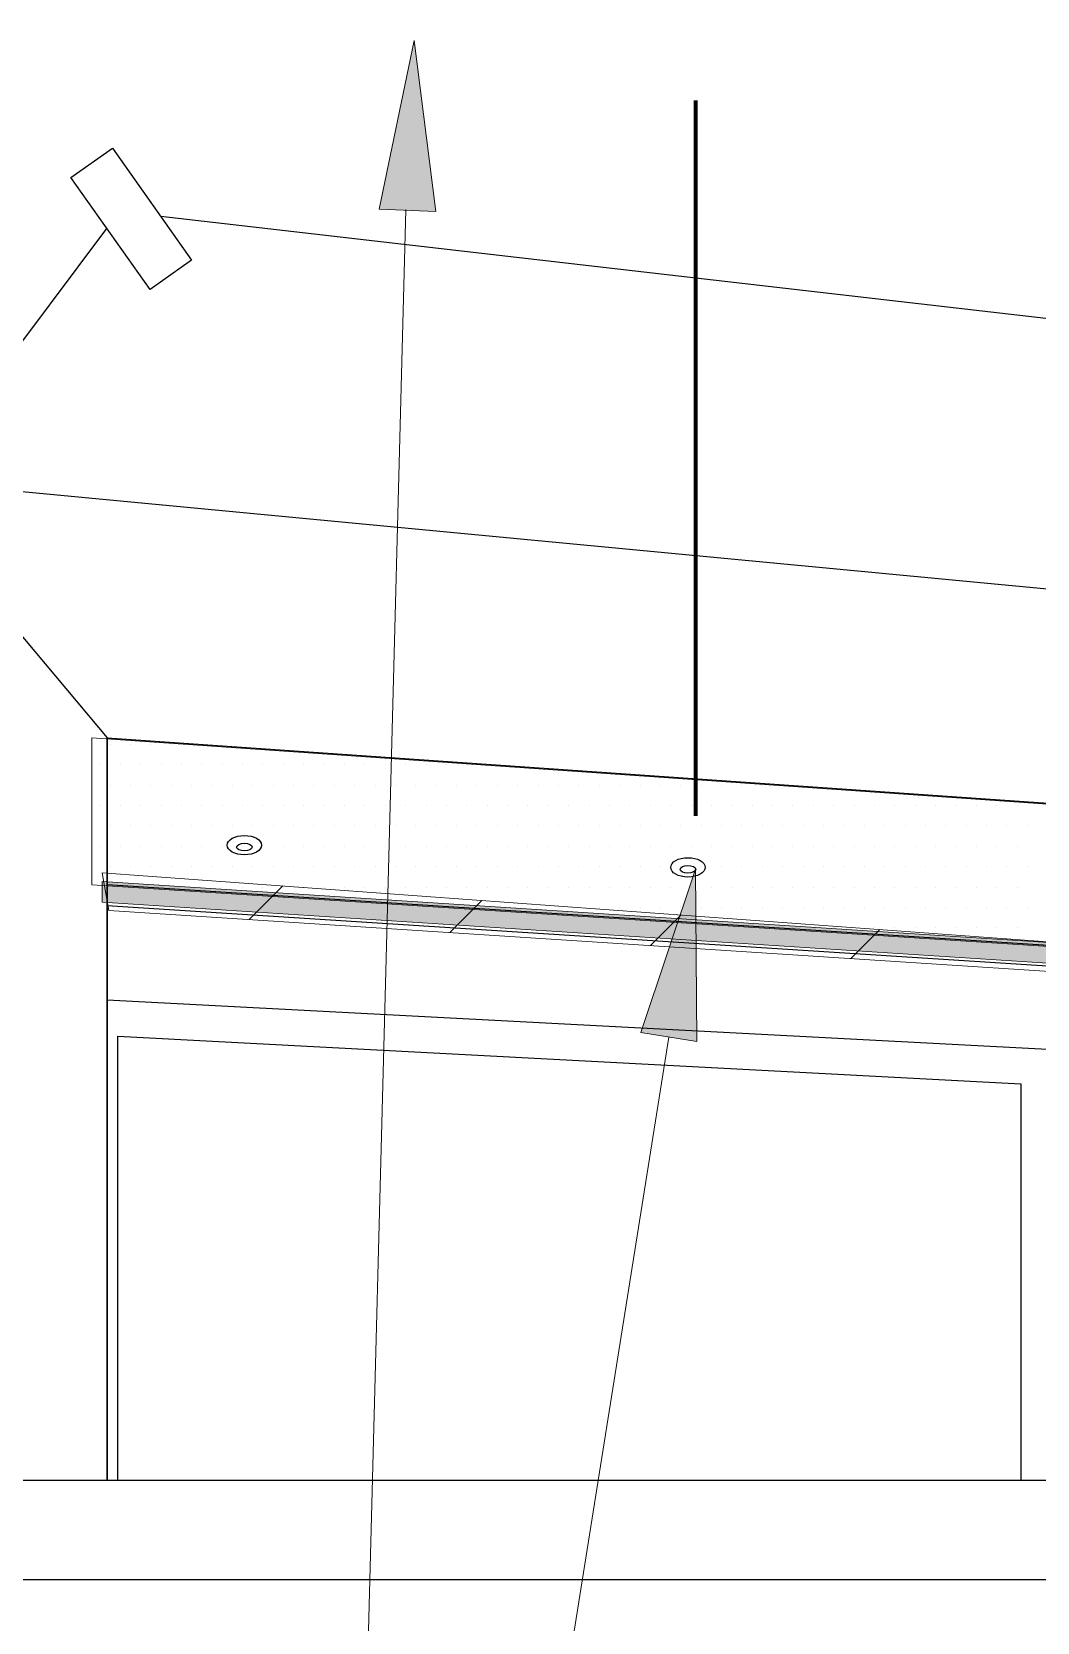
# Model space of a CAD drawing. Extents: x -1328 to 5679, y -4611 to 1603.
# Drawn here: x 4237.3 to 4303.8, y -2441.7 to -2336.4 of the extents above; entities that cross this region are included whole.
import ezdxf

# ---------------------------------------------------------------- set-up
doc = ezdxf.new("R2010")
doc.units = 0
doc.header["$MEASUREMENT"] = 0
for name, color, linetype, lineweight in [('.ATI-HATCH', 7, 'Continuous', 0), ('G-ANNO-TTLB', 7, 'Continuous', 0), ('Layer 12', 7, 'Continuous', 0), ('TYVEK', 7, 'Continuous', 0)]:
    doc.layers.add(name, color=color, linetype=linetype, lineweight=lineweight)

# ---------------------------------------------------------------- blocks, each defined once
blk = doc.blocks.new('Block_230')
at = {"layer": 'TYVEK', "true_color": 0x000000, "transparency": 33554687}
h = blk.add_hatch(color=18, dxfattribs=at)
h.dxf.hatch_style = 2
h.paths.add_polyline_path([(4277.6, -2402.63), (4281.22, -2391.82), (4281.3, -2403.22)])
at = {"layer": 'TYVEK', "color": 18, "lineweight": 0, "true_color": 0x000000}
blk.add_line((4279.45, -2402.93), (4257.88, -2538.14), dxfattribs=at)
at = {"layer": 'TYVEK'}
blk.add_lwpolyline([(4277.6, -2402.63), (4281.22, -2391.82), (4281.3, -2403.22), (4281.3, -2403.22)], close=True, dxfattribs=at)
blk = doc.blocks.new('Block_231')
at = {"layer": 'TYVEK', "true_color": 0x000000, "transparency": 33554687}
h = blk.add_hatch(color=18, dxfattribs=at)
h.dxf.hatch_style = 2
h.paths.add_polyline_path([(4260.27, -2348.11), (4262.58, -2336.94), (4264.01, -2348.26)])
at = {"layer": 'TYVEK', "color": 18, "lineweight": 0, "true_color": 0x000000}
blk.add_line((4262.02, -2348.13), (4257.66, -2514.97), dxfattribs=at)
at = {"layer": 'TYVEK'}
blk.add_lwpolyline([(4260.27, -2348.11), (4262.58, -2336.94), (4264.01, -2348.26), (4264.01, -2348.26)], close=True, dxfattribs=at)
blk = doc.blocks.new('Block_296')
at = {"layer": '.ATI-HATCH'}
blk.add_open_spline([(4328.69, -2389.18), (4328.69, -2389.18), (4241.24, -2383.11), (4241.24, -2383.11), (4241.24, -2383.11), (4241.24, -2392.85), (4241.24, -2392.85), (4241.24, -2392.85), (4309.75, -2397.27), (4309.75, -2397.27), (4309.75, -2397.27), (4314.01, -2395.45), (4314.01, -2395.45), (4314.01, -2395.45), (4328.69, -2389.18), (4328.69, -2389.18)], degree=3, knots=[0, 0, 0, 0, 1, 1, 1, 2, 2, 2, 3, 3, 3, 4, 4, 4, 5, 5, 5, 5], dxfattribs=at)
at = {"layer": '.ATI-HATCH', "color": 8, "lineweight": 0, "true_color": 0x808080}
for points in [[(4242.44, -2383.55), (4242.44, -2383.55), (4242.44, -2383.55), (4242.44, -2383.55)], [(4243.79, -2383.55), (4243.79, -2383.55), (4243.79, -2383.55), (4243.79, -2383.55)], [(4245.14, -2383.55), (4245.14, -2383.55), (4245.14, -2383.55), (4245.14, -2383.55)], [(4246.49, -2383.55), (4246.49, -2383.55), (4246.49, -2383.55), (4246.49, -2383.55)], [(4241.77, -2384.9), (4241.77, -2384.9), (4241.77, -2384.9), (4241.77, -2384.9)], [(4243.12, -2384.9), (4243.12, -2384.9), (4243.12, -2384.9), (4243.12, -2384.9)], [(4244.47, -2384.9), (4244.47, -2384.9), (4244.47, -2384.9), (4244.47, -2384.9)], [(4245.82, -2384.9), (4245.82, -2384.9), (4245.82, -2384.9), (4245.82, -2384.9)], [(4247.17, -2384.9), (4247.17, -2384.9), (4247.17, -2384.9), (4247.17, -2384.9)], [(4248.52, -2384.9), (4248.52, -2384.9), (4248.52, -2384.9), (4248.52, -2384.9)], [(4249.87, -2384.9), (4249.87, -2384.9), (4249.87, -2384.9), (4249.87, -2384.9)], [(4251.22, -2384.9), (4251.22, -2384.9), (4251.22, -2384.9), (4251.22, -2384.9)], [(4252.57, -2384.9), (4252.57, -2384.9), (4252.57, -2384.9), (4252.57, -2384.9)], [(4253.92, -2384.9), (4253.92, -2384.9), (4253.92, -2384.9), (4253.92, -2384.9)], [(4255.27, -2384.9), (4255.27, -2384.9), (4255.27, -2384.9), (4255.27, -2384.9)], [(4256.62, -2384.9), (4256.62, -2384.9), (4256.62, -2384.9), (4256.62, -2384.9)], [(4257.97, -2384.9), (4257.97, -2384.9), (4257.97, -2384.9), (4257.97, -2384.9)], [(4259.32, -2384.9), (4259.32, -2384.9), (4259.32, -2384.9), (4259.32, -2384.9)], [(4260.67, -2384.9), (4260.67, -2384.9), (4260.67, -2384.9), (4260.67, -2384.9)], [(4262.02, -2384.9), (4262.02, -2384.9), (4262.02, -2384.9), (4262.02, -2384.9)], [(4263.37, -2384.9), (4263.37, -2384.9), (4263.37, -2384.9), (4263.37, -2384.9)], [(4264.72, -2384.9), (4264.72, -2384.9), (4264.72, -2384.9), (4264.72, -2384.9)], [(4266.07, -2384.9), (4266.07, -2384.9), (4266.07, -2384.9), (4266.07, -2384.9)], [(4242.44, -2386.25), (4242.44, -2386.25), (4242.44, -2386.25), (4242.44, -2386.25)], [(4243.79, -2386.25), (4243.79, -2386.25), (4243.79, -2386.25), (4243.79, -2386.25)], [(4245.14, -2386.25), (4245.14, -2386.25), (4245.14, -2386.25), (4245.14, -2386.25)], [(4246.49, -2386.25), (4246.49, -2386.25), (4246.49, -2386.25), (4246.49, -2386.25)], [(4247.84, -2386.25), (4247.84, -2386.25), (4247.84, -2386.25), (4247.84, -2386.25)], [(4249.19, -2386.25), (4249.19, -2386.25), (4249.19, -2386.25), (4249.19, -2386.25)], [(4250.54, -2386.25), (4250.54, -2386.25), (4250.54, -2386.25), (4250.54, -2386.25)], [(4251.89, -2386.25), (4251.89, -2386.25), (4251.89, -2386.25), (4251.89, -2386.25)], [(4253.24, -2386.25), (4253.24, -2386.25), (4253.24, -2386.25), (4253.24, -2386.25)], [(4254.59, -2386.25), (4254.59, -2386.25), (4254.59, -2386.25), (4254.59, -2386.25)], [(4255.94, -2386.25), (4255.94, -2386.25), (4255.94, -2386.25), (4255.94, -2386.25)], [(4257.29, -2386.25), (4257.29, -2386.25), (4257.29, -2386.25), (4257.29, -2386.25)], [(4258.64, -2386.25), (4258.64, -2386.25), (4258.64, -2386.25), (4258.64, -2386.25)], [(4259.99, -2386.25), (4259.99, -2386.25), (4259.99, -2386.25), (4259.99, -2386.25)], [(4261.34, -2386.25), (4261.34, -2386.25), (4261.34, -2386.25), (4261.34, -2386.25)], [(4262.69, -2386.25), (4262.69, -2386.25), (4262.69, -2386.25), (4262.69, -2386.25)], [(4264.04, -2386.25), (4264.04, -2386.25), (4264.04, -2386.25), (4264.04, -2386.25)], [(4265.39, -2386.25), (4265.39, -2386.25), (4265.39, -2386.25), (4265.39, -2386.25)], [(4266.74, -2386.25), (4266.74, -2386.25), (4266.74, -2386.25), (4266.74, -2386.25)], [(4268.09, -2386.25), (4268.09, -2386.25), (4268.09, -2386.25), (4268.09, -2386.25)], [(4269.44, -2386.25), (4269.44, -2386.25), (4269.44, -2386.25), (4269.44, -2386.25)], [(4270.79, -2386.25), (4270.79, -2386.25), (4270.79, -2386.25), (4270.79, -2386.25)], [(4272.14, -2386.25), (4272.14, -2386.25), (4272.14, -2386.25), (4272.14, -2386.25)], [(4273.49, -2386.25), (4273.49, -2386.25), (4273.49, -2386.25), (4273.49, -2386.25)], [(4274.84, -2386.25), (4274.84, -2386.25), (4274.84, -2386.25), (4274.84, -2386.25)], [(4276.19, -2386.25), (4276.19, -2386.25), (4276.19, -2386.25), (4276.19, -2386.25)], [(4277.54, -2386.25), (4277.54, -2386.25), (4277.54, -2386.25), (4277.54, -2386.25)], [(4278.89, -2386.25), (4278.89, -2386.25), (4278.89, -2386.25), (4278.89, -2386.25)], [(4280.24, -2386.25), (4280.24, -2386.25), (4280.24, -2386.25), (4280.24, -2386.25)], [(4281.59, -2386.25), (4281.59, -2386.25), (4281.59, -2386.25), (4281.59, -2386.25)], [(4282.94, -2386.25), (4282.94, -2386.25), (4282.94, -2386.25), (4282.94, -2386.25)], [(4284.29, -2386.25), (4284.29, -2386.25), (4284.29, -2386.25), (4284.29, -2386.25)], [(4285.64, -2386.25), (4285.64, -2386.25), (4285.64, -2386.25), (4285.64, -2386.25)], [(4241.77, -2387.6), (4241.77, -2387.6), (4241.77, -2387.6), (4241.77, -2387.6)], [(4243.12, -2387.6), (4243.12, -2387.6), (4243.12, -2387.6), (4243.12, -2387.6)], [(4244.47, -2387.6), (4244.47, -2387.6), (4244.47, -2387.6), (4244.47, -2387.6)], [(4245.82, -2387.6), (4245.82, -2387.6), (4245.82, -2387.6), (4245.82, -2387.6)], [(4247.17, -2387.6), (4247.17, -2387.6), (4247.17, -2387.6), (4247.17, -2387.6)], [(4248.52, -2387.6), (4248.52, -2387.6), (4248.52, -2387.6), (4248.52, -2387.6)], [(4249.87, -2387.6), (4249.87, -2387.6), (4249.87, -2387.6), (4249.87, -2387.6)], [(4251.22, -2387.6), (4251.22, -2387.6), (4251.22, -2387.6), (4251.22, -2387.6)], [(4252.57, -2387.6), (4252.57, -2387.6), (4252.57, -2387.6), (4252.57, -2387.6)], [(4253.92, -2387.6), (4253.92, -2387.6), (4253.92, -2387.6), (4253.92, -2387.6)], [(4255.27, -2387.6), (4255.27, -2387.6), (4255.27, -2387.6), (4255.27, -2387.6)], [(4256.62, -2387.6), (4256.62, -2387.6), (4256.62, -2387.6), (4256.62, -2387.6)], [(4257.97, -2387.6), (4257.97, -2387.6), (4257.97, -2387.6), (4257.97, -2387.6)], [(4259.32, -2387.6), (4259.32, -2387.6), (4259.32, -2387.6), (4259.32, -2387.6)], [(4260.67, -2387.6), (4260.67, -2387.6), (4260.67, -2387.6), (4260.67, -2387.6)], [(4262.02, -2387.6), (4262.02, -2387.6), (4262.02, -2387.6), (4262.02, -2387.6)], [(4263.37, -2387.6), (4263.37, -2387.6), (4263.37, -2387.6), (4263.37, -2387.6)], [(4264.72, -2387.6), (4264.72, -2387.6), (4264.72, -2387.6), (4264.72, -2387.6)], [(4266.07, -2387.6), (4266.07, -2387.6), (4266.07, -2387.6), (4266.07, -2387.6)], [(4267.42, -2387.6), (4267.42, -2387.6), (4267.42, -2387.6), (4267.42, -2387.6)], [(4268.77, -2387.6), (4268.77, -2387.6), (4268.77, -2387.6), (4268.77, -2387.6)], [(4270.12, -2387.6), (4270.12, -2387.6), (4270.12, -2387.6), (4270.12, -2387.6)], [(4271.47, -2387.6), (4271.47, -2387.6), (4271.47, -2387.6), (4271.47, -2387.6)], [(4272.82, -2387.6), (4272.82, -2387.6), (4272.82, -2387.6), (4272.82, -2387.6)], [(4274.17, -2387.6), (4274.17, -2387.6), (4274.17, -2387.6), (4274.17, -2387.6)], [(4275.52, -2387.6), (4275.52, -2387.6), (4275.52, -2387.6), (4275.52, -2387.6)], [(4276.87, -2387.6), (4276.87, -2387.6), (4276.87, -2387.6), (4276.87, -2387.6)], [(4278.22, -2387.6), (4278.22, -2387.6), (4278.22, -2387.6), (4278.22, -2387.6)], [(4279.57, -2387.6), (4279.57, -2387.6), (4279.57, -2387.6), (4279.57, -2387.6)], [(4280.92, -2387.6), (4280.92, -2387.6), (4280.92, -2387.6), (4280.92, -2387.6)], [(4282.27, -2387.6), (4282.27, -2387.6), (4282.27, -2387.6), (4282.27, -2387.6)], [(4283.62, -2387.6), (4283.62, -2387.6), (4283.62, -2387.6), (4283.62, -2387.6)], [(4284.97, -2387.6), (4284.97, -2387.6), (4284.97, -2387.6), (4284.97, -2387.6)], [(4286.32, -2387.6), (4286.32, -2387.6), (4286.32, -2387.6), (4286.32, -2387.6)], [(4287.67, -2387.6), (4287.67, -2387.6), (4287.67, -2387.6), (4287.67, -2387.6)], [(4289.02, -2387.6), (4289.02, -2387.6), (4289.02, -2387.6), (4289.02, -2387.6)], [(4290.37, -2387.6), (4290.37, -2387.6), (4290.37, -2387.6), (4290.37, -2387.6)], [(4291.72, -2387.6), (4291.72, -2387.6), (4291.72, -2387.6), (4291.72, -2387.6)], [(4293.07, -2387.6), (4293.07, -2387.6), (4293.07, -2387.6), (4293.07, -2387.6)], [(4294.42, -2387.6), (4294.42, -2387.6), (4294.42, -2387.6), (4294.42, -2387.6)], [(4295.77, -2387.6), (4295.77, -2387.6), (4295.77, -2387.6), (4295.77, -2387.6)], [(4297.12, -2387.6), (4297.12, -2387.6), (4297.12, -2387.6), (4297.12, -2387.6)], [(4298.47, -2387.6), (4298.47, -2387.6), (4298.47, -2387.6), (4298.47, -2387.6)], [(4299.82, -2387.6), (4299.82, -2387.6), (4299.82, -2387.6), (4299.82, -2387.6)], [(4301.17, -2387.6), (4301.17, -2387.6), (4301.17, -2387.6), (4301.17, -2387.6)], [(4302.52, -2387.6), (4302.52, -2387.6), (4302.52, -2387.6), (4302.52, -2387.6)], [(4242.44, -2388.95), (4242.44, -2388.95), (4242.44, -2388.95), (4242.44, -2388.95)], [(4243.79, -2388.95), (4243.79, -2388.95), (4243.79, -2388.95), (4243.79, -2388.95)], [(4245.14, -2388.95), (4245.14, -2388.95), (4245.14, -2388.95), (4245.14, -2388.95)], [(4246.49, -2388.95), (4246.49, -2388.95), (4246.49, -2388.95), (4246.49, -2388.95)], [(4247.84, -2388.95), (4247.84, -2388.95), (4247.84, -2388.95), (4247.84, -2388.95)], [(4249.19, -2388.95), (4249.19, -2388.95), (4249.19, -2388.95), (4249.19, -2388.95)], [(4250.54, -2388.95), (4250.54, -2388.95), (4250.54, -2388.95), (4250.54, -2388.95)], [(4251.89, -2388.95), (4251.89, -2388.95), (4251.89, -2388.95), (4251.89, -2388.95)], [(4253.24, -2388.95), (4253.24, -2388.95), (4253.24, -2388.95), (4253.24, -2388.95)], [(4254.59, -2388.95), (4254.59, -2388.95), (4254.59, -2388.95), (4254.59, -2388.95)], [(4255.94, -2388.95), (4255.94, -2388.95), (4255.94, -2388.95), (4255.94, -2388.95)], [(4257.29, -2388.95), (4257.29, -2388.95), (4257.29, -2388.95), (4257.29, -2388.95)], [(4258.64, -2388.95), (4258.64, -2388.95), (4258.64, -2388.95), (4258.64, -2388.95)], [(4259.99, -2388.95), (4259.99, -2388.95), (4259.99, -2388.95), (4259.99, -2388.95)], [(4261.34, -2388.95), (4261.34, -2388.95), (4261.34, -2388.95), (4261.34, -2388.95)], [(4262.69, -2388.95), (4262.69, -2388.95), (4262.69, -2388.95), (4262.69, -2388.95)], [(4264.04, -2388.95), (4264.04, -2388.95), (4264.04, -2388.95), (4264.04, -2388.95)], [(4265.39, -2388.95), (4265.39, -2388.95), (4265.39, -2388.95), (4265.39, -2388.95)], [(4266.74, -2388.95), (4266.74, -2388.95), (4266.74, -2388.95), (4266.74, -2388.95)], [(4268.09, -2388.95), (4268.09, -2388.95), (4268.09, -2388.95), (4268.09, -2388.95)], [(4269.44, -2388.95), (4269.44, -2388.95), (4269.44, -2388.95), (4269.44, -2388.95)], [(4270.79, -2388.95), (4270.79, -2388.95), (4270.79, -2388.95), (4270.79, -2388.95)], [(4272.14, -2388.95), (4272.14, -2388.95), (4272.14, -2388.95), (4272.14, -2388.95)], [(4273.49, -2388.95), (4273.49, -2388.95), (4273.49, -2388.95), (4273.49, -2388.95)], [(4274.84, -2388.95), (4274.84, -2388.95), (4274.84, -2388.95), (4274.84, -2388.95)], [(4276.19, -2388.95), (4276.19, -2388.95), (4276.19, -2388.95), (4276.19, -2388.95)], [(4277.54, -2388.95), (4277.54, -2388.95), (4277.54, -2388.95), (4277.54, -2388.95)], [(4278.89, -2388.95), (4278.89, -2388.95), (4278.89, -2388.95), (4278.89, -2388.95)], [(4280.24, -2388.95), (4280.24, -2388.95), (4280.24, -2388.95), (4280.24, -2388.95)], [(4281.59, -2388.95), (4281.59, -2388.95), (4281.59, -2388.95), (4281.59, -2388.95)], [(4282.94, -2388.95), (4282.94, -2388.95), (4282.94, -2388.95), (4282.94, -2388.95)], [(4284.29, -2388.95), (4284.29, -2388.95), (4284.29, -2388.95), (4284.29, -2388.95)], [(4285.64, -2388.95), (4285.64, -2388.95), (4285.64, -2388.95), (4285.64, -2388.95)], [(4286.99, -2388.95), (4286.99, -2388.95), (4286.99, -2388.95), (4286.99, -2388.95)], [(4288.34, -2388.95), (4288.34, -2388.95), (4288.34, -2388.95), (4288.34, -2388.95)], [(4289.69, -2388.95), (4289.69, -2388.95), (4289.69, -2388.95), (4289.69, -2388.95)], [(4291.04, -2388.95), (4291.04, -2388.95), (4291.04, -2388.95), (4291.04, -2388.95)], [(4292.39, -2388.95), (4292.39, -2388.95), (4292.39, -2388.95), (4292.39, -2388.95)], [(4293.74, -2388.95), (4293.74, -2388.95), (4293.74, -2388.95), (4293.74, -2388.95)], [(4295.09, -2388.95), (4295.09, -2388.95), (4295.09, -2388.95), (4295.09, -2388.95)], [(4296.44, -2388.95), (4296.44, -2388.95), (4296.44, -2388.95), (4296.44, -2388.95)], [(4297.79, -2388.95), (4297.79, -2388.95), (4297.79, -2388.95), (4297.79, -2388.95)], [(4299.14, -2388.95), (4299.14, -2388.95), (4299.14, -2388.95), (4299.14, -2388.95)], [(4300.49, -2388.95), (4300.49, -2388.95), (4300.49, -2388.95), (4300.49, -2388.95)], [(4301.84, -2388.95), (4301.84, -2388.95), (4301.84, -2388.95), (4301.84, -2388.95)], [(4303.19, -2388.95), (4303.19, -2388.95), (4303.19, -2388.95), (4303.19, -2388.95)], [(4241.77, -2390.3), (4241.77, -2390.3), (4241.77, -2390.3), (4241.77, -2390.3)], [(4243.12, -2390.3), (4243.12, -2390.3), (4243.12, -2390.3), (4243.12, -2390.3)], [(4244.47, -2390.3), (4244.47, -2390.3), (4244.47, -2390.3), (4244.47, -2390.3)], [(4245.82, -2390.3), (4245.82, -2390.3), (4245.82, -2390.3), (4245.82, -2390.3)], [(4247.17, -2390.3), (4247.17, -2390.3), (4247.17, -2390.3), (4247.17, -2390.3)], [(4248.52, -2390.3), (4248.52, -2390.3), (4248.52, -2390.3), (4248.52, -2390.3)], [(4249.87, -2390.3), (4249.87, -2390.3), (4249.87, -2390.3), (4249.87, -2390.3)], [(4251.22, -2390.3), (4251.22, -2390.3), (4251.22, -2390.3), (4251.22, -2390.3)], [(4252.57, -2390.3), (4252.57, -2390.3), (4252.57, -2390.3), (4252.57, -2390.3)], [(4253.92, -2390.3), (4253.92, -2390.3), (4253.92, -2390.3), (4253.92, -2390.3)], [(4255.27, -2390.3), (4255.27, -2390.3), (4255.27, -2390.3), (4255.27, -2390.3)], [(4256.62, -2390.3), (4256.62, -2390.3), (4256.62, -2390.3), (4256.62, -2390.3)], [(4257.97, -2390.3), (4257.97, -2390.3), (4257.97, -2390.3), (4257.97, -2390.3)], [(4259.32, -2390.3), (4259.32, -2390.3), (4259.32, -2390.3), (4259.32, -2390.3)], [(4260.67, -2390.3), (4260.67, -2390.3), (4260.67, -2390.3), (4260.67, -2390.3)], [(4262.02, -2390.3), (4262.02, -2390.3), (4262.02, -2390.3), (4262.02, -2390.3)], [(4263.37, -2390.3), (4263.37, -2390.3), (4263.37, -2390.3), (4263.37, -2390.3)], [(4264.72, -2390.3), (4264.72, -2390.3), (4264.72, -2390.3), (4264.72, -2390.3)], [(4266.07, -2390.3), (4266.07, -2390.3), (4266.07, -2390.3), (4266.07, -2390.3)], [(4267.42, -2390.3), (4267.42, -2390.3), (4267.42, -2390.3), (4267.42, -2390.3)], [(4268.77, -2390.3), (4268.77, -2390.3), (4268.77, -2390.3), (4268.77, -2390.3)], [(4270.12, -2390.3), (4270.12, -2390.3), (4270.12, -2390.3), (4270.12, -2390.3)], [(4271.47, -2390.3), (4271.47, -2390.3), (4271.47, -2390.3), (4271.47, -2390.3)], [(4272.82, -2390.3), (4272.82, -2390.3), (4272.82, -2390.3), (4272.82, -2390.3)], [(4274.17, -2390.3), (4274.17, -2390.3), (4274.17, -2390.3), (4274.17, -2390.3)], [(4275.52, -2390.3), (4275.52, -2390.3), (4275.52, -2390.3), (4275.52, -2390.3)], [(4276.87, -2390.3), (4276.87, -2390.3), (4276.87, -2390.3), (4276.87, -2390.3)], [(4278.22, -2390.3), (4278.22, -2390.3), (4278.22, -2390.3), (4278.22, -2390.3)], [(4279.57, -2390.3), (4279.57, -2390.3), (4279.57, -2390.3), (4279.57, -2390.3)], [(4280.92, -2390.3), (4280.92, -2390.3), (4280.92, -2390.3), (4280.92, -2390.3)], [(4282.27, -2390.3), (4282.27, -2390.3), (4282.27, -2390.3), (4282.27, -2390.3)], [(4283.62, -2390.3), (4283.62, -2390.3), (4283.62, -2390.3), (4283.62, -2390.3)], [(4284.97, -2390.3), (4284.97, -2390.3), (4284.97, -2390.3), (4284.97, -2390.3)], [(4286.32, -2390.3), (4286.32, -2390.3), (4286.32, -2390.3), (4286.32, -2390.3)], [(4287.67, -2390.3), (4287.67, -2390.3), (4287.67, -2390.3), (4287.67, -2390.3)], [(4289.02, -2390.3), (4289.02, -2390.3), (4289.02, -2390.3), (4289.02, -2390.3)], [(4290.37, -2390.3), (4290.37, -2390.3), (4290.37, -2390.3), (4290.37, -2390.3)], [(4291.72, -2390.3), (4291.72, -2390.3), (4291.72, -2390.3), (4291.72, -2390.3)], [(4293.07, -2390.3), (4293.07, -2390.3), (4293.07, -2390.3), (4293.07, -2390.3)], [(4294.42, -2390.3), (4294.42, -2390.3), (4294.42, -2390.3), (4294.42, -2390.3)], [(4295.77, -2390.3), (4295.77, -2390.3), (4295.77, -2390.3), (4295.77, -2390.3)], [(4297.12, -2390.3), (4297.12, -2390.3), (4297.12, -2390.3), (4297.12, -2390.3)], [(4298.47, -2390.3), (4298.47, -2390.3), (4298.47, -2390.3), (4298.47, -2390.3)], [(4299.82, -2390.3), (4299.82, -2390.3), (4299.82, -2390.3), (4299.82, -2390.3)], [(4301.17, -2390.3), (4301.17, -2390.3), (4301.17, -2390.3), (4301.17, -2390.3)], [(4302.52, -2390.3), (4302.52, -2390.3), (4302.52, -2390.3), (4302.52, -2390.3)], [(4242.44, -2391.65), (4242.44, -2391.65), (4242.44, -2391.65), (4242.44, -2391.65)], [(4243.79, -2391.65), (4243.79, -2391.65), (4243.79, -2391.65), (4243.79, -2391.65)], [(4245.14, -2391.65), (4245.14, -2391.65), (4245.14, -2391.65), (4245.14, -2391.65)], [(4246.49, -2391.65), (4246.49, -2391.65), (4246.49, -2391.65), (4246.49, -2391.65)], [(4247.84, -2391.65), (4247.84, -2391.65), (4247.84, -2391.65), (4247.84, -2391.65)], [(4249.19, -2391.65), (4249.19, -2391.65), (4249.19, -2391.65), (4249.19, -2391.65)], [(4250.54, -2391.65), (4250.54, -2391.65), (4250.54, -2391.65), (4250.54, -2391.65)], [(4251.89, -2391.65), (4251.89, -2391.65), (4251.89, -2391.65), (4251.89, -2391.65)], [(4253.24, -2391.65), (4253.24, -2391.65), (4253.24, -2391.65), (4253.24, -2391.65)], [(4254.59, -2391.65), (4254.59, -2391.65), (4254.59, -2391.65), (4254.59, -2391.65)], [(4255.94, -2391.65), (4255.94, -2391.65), (4255.94, -2391.65), (4255.94, -2391.65)], [(4257.29, -2391.65), (4257.29, -2391.65), (4257.29, -2391.65), (4257.29, -2391.65)], [(4258.64, -2391.65), (4258.64, -2391.65), (4258.64, -2391.65), (4258.64, -2391.65)], [(4259.99, -2391.65), (4259.99, -2391.65), (4259.99, -2391.65), (4259.99, -2391.65)], [(4261.34, -2391.65), (4261.34, -2391.65), (4261.34, -2391.65), (4261.34, -2391.65)], [(4262.69, -2391.65), (4262.69, -2391.65), (4262.69, -2391.65), (4262.69, -2391.65)], [(4264.04, -2391.65), (4264.04, -2391.65), (4264.04, -2391.65), (4264.04, -2391.65)], [(4265.39, -2391.65), (4265.39, -2391.65), (4265.39, -2391.65), (4265.39, -2391.65)], [(4266.74, -2391.65), (4266.74, -2391.65), (4266.74, -2391.65), (4266.74, -2391.65)], [(4268.09, -2391.65), (4268.09, -2391.65), (4268.09, -2391.65), (4268.09, -2391.65)], [(4269.44, -2391.65), (4269.44, -2391.65), (4269.44, -2391.65), (4269.44, -2391.65)], [(4270.79, -2391.65), (4270.79, -2391.65), (4270.79, -2391.65), (4270.79, -2391.65)], [(4272.14, -2391.65), (4272.14, -2391.65), (4272.14, -2391.65), (4272.14, -2391.65)], [(4273.49, -2391.65), (4273.49, -2391.65), (4273.49, -2391.65), (4273.49, -2391.65)], [(4274.84, -2391.65), (4274.84, -2391.65), (4274.84, -2391.65), (4274.84, -2391.65)], [(4276.19, -2391.65), (4276.19, -2391.65), (4276.19, -2391.65), (4276.19, -2391.65)], [(4277.54, -2391.65), (4277.54, -2391.65), (4277.54, -2391.65), (4277.54, -2391.65)], [(4278.89, -2391.65), (4278.89, -2391.65), (4278.89, -2391.65), (4278.89, -2391.65)], [(4280.24, -2391.65), (4280.24, -2391.65), (4280.24, -2391.65), (4280.24, -2391.65)], [(4281.59, -2391.65), (4281.59, -2391.65), (4281.59, -2391.65), (4281.59, -2391.65)], [(4282.94, -2391.65), (4282.94, -2391.65), (4282.94, -2391.65), (4282.94, -2391.65)], [(4284.29, -2391.65), (4284.29, -2391.65), (4284.29, -2391.65), (4284.29, -2391.65)], [(4285.64, -2391.65), (4285.64, -2391.65), (4285.64, -2391.65), (4285.64, -2391.65)], [(4286.99, -2391.65), (4286.99, -2391.65), (4286.99, -2391.65), (4286.99, -2391.65)], [(4288.34, -2391.65), (4288.34, -2391.65), (4288.34, -2391.65), (4288.34, -2391.65)], [(4289.69, -2391.65), (4289.69, -2391.65), (4289.69, -2391.65), (4289.69, -2391.65)], [(4291.04, -2391.65), (4291.04, -2391.65), (4291.04, -2391.65), (4291.04, -2391.65)], [(4292.39, -2391.65), (4292.39, -2391.65), (4292.39, -2391.65), (4292.39, -2391.65)], [(4293.74, -2391.65), (4293.74, -2391.65), (4293.74, -2391.65), (4293.74, -2391.65)], [(4295.09, -2391.65), (4295.09, -2391.65), (4295.09, -2391.65), (4295.09, -2391.65)], [(4296.44, -2391.65), (4296.44, -2391.65), (4296.44, -2391.65), (4296.44, -2391.65)], [(4297.79, -2391.65), (4297.79, -2391.65), (4297.79, -2391.65), (4297.79, -2391.65)], [(4299.14, -2391.65), (4299.14, -2391.65), (4299.14, -2391.65), (4299.14, -2391.65)], [(4300.49, -2391.65), (4300.49, -2391.65), (4300.49, -2391.65), (4300.49, -2391.65)], [(4301.84, -2391.65), (4301.84, -2391.65), (4301.84, -2391.65), (4301.84, -2391.65)], [(4303.19, -2391.65), (4303.19, -2391.65), (4303.19, -2391.65), (4303.19, -2391.65)], [(4244.47, -2393), (4244.47, -2393), (4244.47, -2393), (4244.47, -2393)], [(4245.82, -2393), (4245.82, -2393), (4245.82, -2393), (4245.82, -2393)], [(4247.17, -2393), (4247.17, -2393), (4247.17, -2393), (4247.17, -2393)], [(4248.52, -2393), (4248.52, -2393), (4248.52, -2393), (4248.52, -2393)], [(4249.87, -2393), (4249.87, -2393), (4249.87, -2393), (4249.87, -2393)], [(4251.22, -2393), (4251.22, -2393), (4251.22, -2393), (4251.22, -2393)], [(4252.57, -2393), (4252.57, -2393), (4252.57, -2393), (4252.57, -2393)], [(4253.92, -2393), (4253.92, -2393), (4253.92, -2393), (4253.92, -2393)], [(4255.27, -2393), (4255.27, -2393), (4255.27, -2393), (4255.27, -2393)], [(4256.62, -2393), (4256.62, -2393), (4256.62, -2393), (4256.62, -2393)], [(4257.97, -2393), (4257.97, -2393), (4257.97, -2393), (4257.97, -2393)], [(4259.32, -2393), (4259.32, -2393), (4259.32, -2393), (4259.32, -2393)], [(4260.67, -2393), (4260.67, -2393), (4260.67, -2393), (4260.67, -2393)], [(4262.02, -2393), (4262.02, -2393), (4262.02, -2393), (4262.02, -2393)], [(4263.37, -2393), (4263.37, -2393), (4263.37, -2393), (4263.37, -2393)], [(4264.72, -2393), (4264.72, -2393), (4264.72, -2393), (4264.72, -2393)], [(4266.07, -2393), (4266.07, -2393), (4266.07, -2393), (4266.07, -2393)], [(4267.42, -2393), (4267.42, -2393), (4267.42, -2393), (4267.42, -2393)], [(4268.77, -2393), (4268.77, -2393), (4268.77, -2393), (4268.77, -2393)], [(4270.12, -2393), (4270.12, -2393), (4270.12, -2393), (4270.12, -2393)], [(4271.47, -2393), (4271.47, -2393), (4271.47, -2393), (4271.47, -2393)], [(4272.82, -2393), (4272.82, -2393), (4272.82, -2393), (4272.82, -2393)], [(4274.17, -2393), (4274.17, -2393), (4274.17, -2393), (4274.17, -2393)], [(4275.52, -2393), (4275.52, -2393), (4275.52, -2393), (4275.52, -2393)], [(4276.87, -2393), (4276.87, -2393), (4276.87, -2393), (4276.87, -2393)], [(4278.22, -2393), (4278.22, -2393), (4278.22, -2393), (4278.22, -2393)], [(4279.57, -2393), (4279.57, -2393), (4279.57, -2393), (4279.57, -2393)], [(4280.92, -2393), (4280.92, -2393), (4280.92, -2393), (4280.92, -2393)], [(4282.27, -2393), (4282.27, -2393), (4282.27, -2393), (4282.27, -2393)], [(4283.62, -2393), (4283.62, -2393), (4283.62, -2393), (4283.62, -2393)], [(4284.97, -2393), (4284.97, -2393), (4284.97, -2393), (4284.97, -2393)], [(4286.32, -2393), (4286.32, -2393), (4286.32, -2393), (4286.32, -2393)], [(4287.67, -2393), (4287.67, -2393), (4287.67, -2393), (4287.67, -2393)], [(4289.02, -2393), (4289.02, -2393), (4289.02, -2393), (4289.02, -2393)], [(4290.37, -2393), (4290.37, -2393), (4290.37, -2393), (4290.37, -2393)], [(4291.72, -2393), (4291.72, -2393), (4291.72, -2393), (4291.72, -2393)], [(4293.07, -2393), (4293.07, -2393), (4293.07, -2393), (4293.07, -2393)], [(4294.42, -2393), (4294.42, -2393), (4294.42, -2393), (4294.42, -2393)], [(4295.77, -2393), (4295.77, -2393), (4295.77, -2393), (4295.77, -2393)], [(4297.12, -2393), (4297.12, -2393), (4297.12, -2393), (4297.12, -2393)], [(4298.47, -2393), (4298.47, -2393), (4298.47, -2393), (4298.47, -2393)], [(4299.82, -2393), (4299.82, -2393), (4299.82, -2393), (4299.82, -2393)], [(4301.17, -2393), (4301.17, -2393), (4301.17, -2393), (4301.17, -2393)], [(4302.52, -2393), (4302.52, -2393), (4302.52, -2393), (4302.52, -2393)], [(4265.39, -2394.35), (4265.39, -2394.35), (4265.39, -2394.35), (4265.39, -2394.35)], [(4266.74, -2394.35), (4266.74, -2394.35), (4266.74, -2394.35), (4266.74, -2394.35)], [(4268.09, -2394.35), (4268.09, -2394.35), (4268.09, -2394.35), (4268.09, -2394.35)], [(4269.44, -2394.35), (4269.44, -2394.35), (4269.44, -2394.35), (4269.44, -2394.35)], [(4270.79, -2394.35), (4270.79, -2394.35), (4270.79, -2394.35), (4270.79, -2394.35)], [(4272.14, -2394.35), (4272.14, -2394.35), (4272.14, -2394.35), (4272.14, -2394.35)], [(4273.49, -2394.35), (4273.49, -2394.35), (4273.49, -2394.35), (4273.49, -2394.35)], [(4274.84, -2394.35), (4274.84, -2394.35), (4274.84, -2394.35), (4274.84, -2394.35)], [(4276.19, -2394.35), (4276.19, -2394.35), (4276.19, -2394.35), (4276.19, -2394.35)], [(4277.54, -2394.35), (4277.54, -2394.35), (4277.54, -2394.35), (4277.54, -2394.35)], [(4278.89, -2394.35), (4278.89, -2394.35), (4278.89, -2394.35), (4278.89, -2394.35)], [(4280.24, -2394.35), (4280.24, -2394.35), (4280.24, -2394.35), (4280.24, -2394.35)], [(4281.59, -2394.35), (4281.59, -2394.35), (4281.59, -2394.35), (4281.59, -2394.35)], [(4282.94, -2394.35), (4282.94, -2394.35), (4282.94, -2394.35), (4282.94, -2394.35)], [(4284.29, -2394.35), (4284.29, -2394.35), (4284.29, -2394.35), (4284.29, -2394.35)], [(4285.64, -2394.35), (4285.64, -2394.35), (4285.64, -2394.35), (4285.64, -2394.35)], [(4286.99, -2394.35), (4286.99, -2394.35), (4286.99, -2394.35), (4286.99, -2394.35)], [(4288.34, -2394.35), (4288.34, -2394.35), (4288.34, -2394.35), (4288.34, -2394.35)], [(4289.69, -2394.35), (4289.69, -2394.35), (4289.69, -2394.35), (4289.69, -2394.35)], [(4291.04, -2394.35), (4291.04, -2394.35), (4291.04, -2394.35), (4291.04, -2394.35)], [(4292.39, -2394.35), (4292.39, -2394.35), (4292.39, -2394.35), (4292.39, -2394.35)], [(4293.74, -2394.35), (4293.74, -2394.35), (4293.74, -2394.35), (4293.74, -2394.35)], [(4295.09, -2394.35), (4295.09, -2394.35), (4295.09, -2394.35), (4295.09, -2394.35)], [(4296.44, -2394.35), (4296.44, -2394.35), (4296.44, -2394.35), (4296.44, -2394.35)], [(4297.79, -2394.35), (4297.79, -2394.35), (4297.79, -2394.35), (4297.79, -2394.35)], [(4299.14, -2394.35), (4299.14, -2394.35), (4299.14, -2394.35), (4299.14, -2394.35)], [(4300.49, -2394.35), (4300.49, -2394.35), (4300.49, -2394.35), (4300.49, -2394.35)], [(4301.84, -2394.35), (4301.84, -2394.35), (4301.84, -2394.35), (4301.84, -2394.35)], [(4303.19, -2394.35), (4303.19, -2394.35), (4303.19, -2394.35), (4303.19, -2394.35)], [(4286.32, -2395.7), (4286.32, -2395.7), (4286.32, -2395.7), (4286.32, -2395.7)], [(4287.67, -2395.7), (4287.67, -2395.7), (4287.67, -2395.7), (4287.67, -2395.7)], [(4289.02, -2395.7), (4289.02, -2395.7), (4289.02, -2395.7), (4289.02, -2395.7)], [(4290.37, -2395.7), (4290.37, -2395.7), (4290.37, -2395.7), (4290.37, -2395.7)], [(4291.72, -2395.7), (4291.72, -2395.7), (4291.72, -2395.7), (4291.72, -2395.7)], [(4293.07, -2395.7), (4293.07, -2395.7), (4293.07, -2395.7), (4293.07, -2395.7)], [(4294.42, -2395.7), (4294.42, -2395.7), (4294.42, -2395.7), (4294.42, -2395.7)], [(4295.77, -2395.7), (4295.77, -2395.7), (4295.77, -2395.7), (4295.77, -2395.7)], [(4297.12, -2395.7), (4297.12, -2395.7), (4297.12, -2395.7), (4297.12, -2395.7)], [(4298.47, -2395.7), (4298.47, -2395.7), (4298.47, -2395.7), (4298.47, -2395.7)], [(4299.82, -2395.7), (4299.82, -2395.7), (4299.82, -2395.7), (4299.82, -2395.7)], [(4301.17, -2395.7), (4301.17, -2395.7), (4301.17, -2395.7), (4301.17, -2395.7)], [(4302.52, -2395.7), (4302.52, -2395.7), (4302.52, -2395.7), (4302.52, -2395.7)]]:
    blk.add_open_spline(points, degree=3, dxfattribs=at)

msp = doc.modelspace()

# ---------------------------------------------------------------- hatches: boundary and pattern name
at = {"layer": '.ATI-HATCH', "true_color": 0x808080, "transparency": 33554687}
h = msp.add_hatch(color=8, dxfattribs=at)
edge = h.paths.add_edge_path()
edge.add_spline(control_points=[(4329.5, -2409.3), (4329.5, -2409.3), (4329.7, -2389.37), (4329.7, -2389.37), (4329.7, -2389.37), (4326.89, -2390.67), (4326.89, -2390.67), (4326.89, -2390.67), (4326.82, -2406.77), (4326.82, -2406.77), (4326.82, -2406.77), (4310.42, -2410.55), (4310.42, -2410.55), (4310.42, -2410.55), (4310.42, -2413.69), (4310.42, -2413.69), (4310.42, -2413.69), (4329.5, -2409.3), (4329.5, -2409.3)], knot_values=[0, 0, 0, 0, 1, 1, 1, 2, 2, 2, 3, 3, 3, 4, 4, 4, 5, 5, 5, 6, 6, 6, 6], degree=3, periodic=0)
edge = h.paths.add_edge_path()
edge.add_spline(control_points=[(4310.42, -2397.03), (4310.42, -2397.03), (4307.62, -2398.23), (4307.62, -2398.23), (4307.62, -2398.23), (4307.62, -2414.33), (4307.62, -2414.33), (4307.62, -2414.33), (4310.42, -2413.69), (4310.42, -2413.69), (4310.42, -2413.69), (4310.42, -2397.03), (4310.42, -2397.03)], knot_values=[0, 0, 0, 0, 1, 1, 1, 2, 2, 2, 3, 3, 3, 4, 4, 4, 4], degree=3, periodic=0)
edge.add_line((4310.42, -2397.03), (4310.42, -2397.03))
edge = h.paths.add_edge_path()
edge.add_spline(control_points=[(4241.92, -2392.62), (4241.92, -2392.62), (4241.92, -2393.99), (4241.92, -2393.99), (4241.92, -2393.99), (4307.62, -2398.23), (4307.62, -2398.23), (4307.62, -2398.23), (4310.42, -2397.03), (4310.42, -2397.03), (4310.42, -2397.03), (4241.92, -2392.62), (4241.92, -2392.62)], knot_values=[0, 0, 0, 0, 1, 1, 1, 2, 2, 2, 3, 3, 3, 4, 4, 4, 4], degree=3, periodic=0)
edge.add_line((4241.92, -2392.62), (4241.92, -2392.62))
at = {"layer": 'G-ANNO-TTLB', "true_color": 0xff00ff, "transparency": 33554687}
h = msp.add_hatch(color=6, dxfattribs=at)
edge = h.paths.add_edge_path()
edge.add_spline(control_points=[(5053.44, -3461.41), (5053.44, -3461.41), (2123.92, -3461.41), (2123.92, -3461.41), (2123.92, -3461.41), (2123.92, -1004.41), (2123.92, -1004.41), (2123.92, -1004.41), (5053.44, -1004.41), (5053.44, -1004.41), (5053.44, -1004.41), (5053.44, -3461.41), (5053.44, -3461.41)], knot_values=[0, 0, 0, 0, 1, 1, 1, 2, 2, 2, 3, 3, 3, 4, 4, 4, 4], degree=3, periodic=0)
edge = h.paths.add_edge_path()
edge.add_spline(control_points=[(2132.92, -1013.41), (2132.92, -1013.41), (2132.92, -3452.41), (2132.92, -3452.41), (2132.92, -3452.41), (5044.44, -3452.41), (5044.44, -3452.41), (5044.44, -3452.41), (5044.44, -1013.41), (5044.44, -1013.41), (5044.44, -1013.41), (2132.92, -1013.41), (2132.92, -1013.41)], knot_values=[0, 0, 0, 0, 1, 1, 1, 2, 2, 2, 3, 3, 3, 4, 4, 4, 4], degree=3, periodic=0)
edge.add_line((2132.92, -1013.41), (2132.92, -1013.41))
at = {"layer": 'Layer 12', "true_color": 0x000000, "transparency": 33554687}
h = msp.add_hatch(dxfattribs=at)
h.set_pattern_fill('_U', color=18, scale=10, angle=45, style=2, pattern_type=0)
h.set_pattern_definition([(45, (0, 0), (-7.071067, 7.071069), [])])
h.paths.add_polyline_path([(4311.48, -2397.13), (4308.07, -2398.8), (4242.36, -2394.54), (4241.91, -2392.05)])

# ---------------------------------------------------------------- linework, layer by layer
at = {"layer": '.ATI-HATCH'}
msp.add_open_spline([(4241.92, -2392.62), (4241.92, -2392.62), (4241.92, -2393.99), (4241.92, -2393.99), (4241.92, -2393.99), (4307.62, -2398.23), (4307.62, -2398.23), (4307.62, -2398.23), (4310.42, -2397.03), (4310.42, -2397.03), (4310.42, -2397.03), (4241.92, -2392.62), (4241.92, -2392.62)], degree=3, knots=[0, 0, 0, 0, 1, 1, 1, 2, 2, 2, 3, 3, 3, 4, 4, 4, 4], dxfattribs=at)
at = {"layer": 'G-ANNO-TTLB'}
for points in [[(5053.44, -3461.41), (5053.44, -3461.41), (2123.92, -3461.41), (2123.92, -3461.41), (2123.92, -3461.41), (2123.92, -1004.41), (2123.92, -1004.41), (2123.92, -1004.41), (5053.44, -1004.41), (5053.44, -1004.41), (5053.44, -1004.41), (5053.44, -3461.41), (5053.44, -3461.41)], [(2132.92, -1013.41), (2132.92, -1013.41), (2132.92, -3452.41), (2132.92, -3452.41), (2132.92, -3452.41), (5044.44, -3452.41), (5044.44, -3452.41), (5044.44, -3452.41), (5044.44, -1013.41), (5044.44, -1013.41), (5044.44, -1013.41), (2132.92, -1013.41), (2132.92, -1013.41)]]:
    msp.add_open_spline(points, degree=3, knots=[0, 0, 0, 0, 1, 1, 1, 2, 2, 2, 3, 3, 3, 4, 4, 4, 4], dxfattribs=at)
at = {"layer": 'Layer 12'}
msp.add_lwpolyline([(4311.48, -2397.13), (4308.07, -2398.8), (4242.36, -2394.54), (4241.91, -2392.05)], close=True, dxfattribs=at)
at = {"layer": 'TYVEK', "color": 18, "lineweight": 106, "true_color": 0x000000}
msp.add_line((4281.22, -2340.92), (4281.22, -2388.27), dxfattribs=at)
at = {"layer": 'TYVEK', "color": 1, "lineweight": 25, "true_color": 0xff0000}
for p, q in [((4327.05, -2357.95), (4245.8, -2348.6)), ((4227.85, -2365.96), (4342.83, -2376.9)), ((4266.1, -2432.3), (4175.63, -2432.3)), ((4385.42, -2432.3), (4266.1, -2432.3))]:
    msp.add_line(p, q, dxfattribs=at)
at = {"layer": 'TYVEK', "color": 3, "lineweight": 25, "true_color": 0x00ff00}
msp.add_line((4302.77, -2406.44), (4302.76, -2432.3), dxfattribs=at)
at = {"layer": 'TYVEK', "color": 18, "lineweight": 25, "true_color": 0x000000}
msp.add_lwpolyline([(4248.46, -2438.85), (4406.6, -2438.85), (4406.6, -2272.94), (4150.36, -2272.94), (4150, -2438.85), (4248.46, -2438.85)], dxfattribs=at)
at = {"layer": 'TYVEK', "color": 2, "lineweight": 25, "true_color": 0xffff00}
msp.add_lwpolyline([(4242.6, -2344.06), (4247.84, -2351.48), (4245.09, -2353.43), (4239.85, -2346)], close=True, dxfattribs=at)
at = {"layer": 'TYVEK', "color": 1, "lineweight": 25, "true_color": 0xff0000}
for points in [[(4227.87, -2365.96), (4234.68, -2359.46), (4242.23, -2349.38)], [(4227.85, -2365.96), (4242.24, -2383.11), (4242.24, -2432.3)]]:
    msp.add_lwpolyline(points, dxfattribs=at)
at = {"layer": 'TYVEK', "color": 4, "lineweight": 25, "true_color": 0x00ffff}
msp.add_lwpolyline([(4242.24, -2432.3), (4242.24, -2383.11), (4329.7, -2389.18)], dxfattribs=at)
at = {"layer": 'TYVEK', "color": 2, "lineweight": 25, "true_color": 0xffff00}
for points in [[(4310.75, -2413.92), (4310.75, -2397.27), (4242.24, -2392.85)], [(4307.95, -2414.58), (4307.95, -2398.46), (4242.24, -2394.23)]]:
    msp.add_lwpolyline(points, dxfattribs=at)
at = {"layer": 'TYVEK', "color": 3, "lineweight": 25, "true_color": 0x00ff00}
for points in [[(4242.24, -2400.46), (4304.94, -2403.75), (4304.94, -2432.3)], [(4242.95, -2432.31), (4242.95, -2402.87), (4302.77, -2406.02), (4302.77, -2406.44)]]:
    msp.add_lwpolyline(points, dxfattribs=at)
at = {"layer": 'TYVEK', "color": 1, "lineweight": 25, "true_color": 0xff0000}
for centre, major_axis, ratio in [((4251.34, -2390.22), (1.14, 0), 0.562455), ((4251.34, -2390.35), (0.517, 0.002), 0.485533), ((4280.71, -2391.69), (1.14, 0), 0.562455), ((4280.71, -2391.82), (0.517, 0.002), 0.485533)]:
    msp.add_ellipse(centre, major_axis=major_axis, ratio=ratio, dxfattribs=at)

# ---------------------------------------------------------------- block references
at = {"layer": '.ATI-HATCH'}
msp.add_blockref('Block_296', (0, 0), dxfattribs=at)
at = {"layer": 'TYVEK'}
for name in ['Block_231', 'Block_230']:
    msp.add_blockref(name, (0, 0), dxfattribs=at)

doc.saveas('drawing.dxf')
